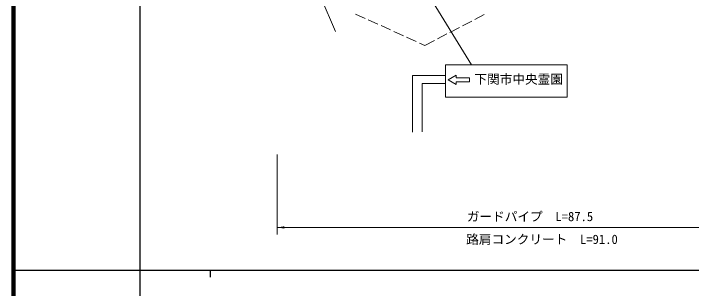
# Model space of a CAD drawing. Units: millimetres, scale not verified. Extents: x 40000 to 680000, y 20000 to 380000.
# Drawn here: x 40000 to 136548, y 202409 to 241516 of the extents above; entities that cross this region are included whole.
import ezdxf
from ezdxf.enums import TextEntityAlignment as Align

# ---------------------------------------------------------------- set-up
doc = ezdxf.new("R2010")
doc.units = ezdxf.units.MM
doc.header["$LTSCALE"] = 1000
for name, color, linetype, lineweight in [('M-BMK-OTRS', 5, 'Continuous', 13), ('M-STR-HTXT', 7, 'Continuous', 13), ('M-STR-STRC', 7, 'Continuous', 13), ('M-TTL', 2, 'Continuous', 140), ('M-TTL-BAND', 7, 'Continuous', 25), ('M-WORK', 1, 'Continuous', 13)]:
    doc.layers.add(name, color=color, linetype=linetype, lineweight=lineweight)
doc.styles.add('ＭＳ ゴシック', font='')
doc.styles.get('ＭＳ ゴシック').set_extended_font_data('MS Gothic')

# ---------------------------------------------------------------- blocks, each defined once
blk = doc.blocks.new('filled_arrow')
at = {"color": 0, "linetype": 'Continuous', "lineweight": -2}
blk.add_solid([(7.5, 1.25), (0, 0), (7.5, -1.25)], dxfattribs=at)

msp = doc.modelspace()

# ---------------------------------------------------------------- linework, layer by layer
at = {"layer": 'M-BMK-OTRS'}
msp.add_line((85849, 238976), (71064, 273150), dxfattribs=at)
at = {"layer": 'M-STR-HTXT'}
for p, q in [((77557, 221454), (77557, 210085)), ((77557, 211085), (149554, 211085))]:
    msp.add_line(p, q, dxfattribs=at)
at = {"layer": 'M-STR-STRC'}
for p, q in [((81133, 273487), (105238, 234206)), ((101536, 234206), (101536, 229635)), ((101536, 234206), (118831, 234206)), ((118831, 234206), (118831, 229635)), ((96832, 232689), (101536, 232689)), ((96832, 232689), (96832, 224619)), ((103052, 232740), (101910, 232092)), ((103053, 232359), (103052, 232740)), ((101910, 232092), (103053, 231445)), ((104957, 232359), (103053, 232359)), ((103053, 231445), (103053, 231826)), ((103053, 231826), (104957, 231826)), ((104957, 231826), (104957, 232359)), ((101536, 231569), (98176, 231569)), ((98176, 231569), (98176, 224699)), ((101536, 229635), (118831, 229635))]:
    msp.add_line(p, q, dxfattribs=at)
at = {"layer": 'M-TTL'}
msp.add_line((40000, 380000), (40000, 20000), dxfattribs=at)
at = {"layer": 'M-TTL-BAND'}
for p, q in [((58000, 370000), (58000, 20000)), ((40000, 205000), (579000, 205000)), ((68000, 205000), (68000, 204000))]:
    msp.add_line(p, q, dxfattribs=at)
at = {"layer": 'M-WORK'}
for p, q in [((90057, 240826), (88690, 241443)), ((91880, 240002), (90513, 240620)), ((105271, 240444), (103938, 239757)), ((107049, 241361), (105715, 240674)), ((93703, 239179), (92336, 239797)), ((103493, 239528), (102160, 238841)), ((95526, 238356), (94158, 238973)), ((101716, 238612), (100382, 237924)), ((97348, 237533), (95981, 238150)), ((99938, 237695), (98561, 236985)), ((98561, 236985), (97804, 237327))]:
    msp.add_line(p, q, dxfattribs=at)

# ---------------------------------------------------------------- block references
at = {"layer": 'M-STR-HTXT', "xscale": 133, "yscale": 133}
msp.add_blockref('filled_arrow', (77557, 211085), dxfattribs=at)

# ---------------------------------------------------------------- texts
at = {"layer": 'M-STR-HTXT', "style": 'ＭＳ ゴシック'}
msp.add_text('ガードパイプ\u3000L=87.5', height=1320, dxfattribs=at).set_placement((113555, 211585), align=Align.BOTTOM_CENTER)
msp.add_text('路肩コンクリート\u3000L=91.0', height=1320, dxfattribs=at).set_placement((104469, 209399), align=Align.MIDDLE_LEFT)
at = {"layer": 'M-STR-STRC', "style": 'ＭＳ ゴシック'}
msp.add_text('下関市中央霊園', height=1320, dxfattribs=at).set_placement((105644, 231126), align=Align.BOTTOM_LEFT)

doc.saveas('drawing.dxf')
